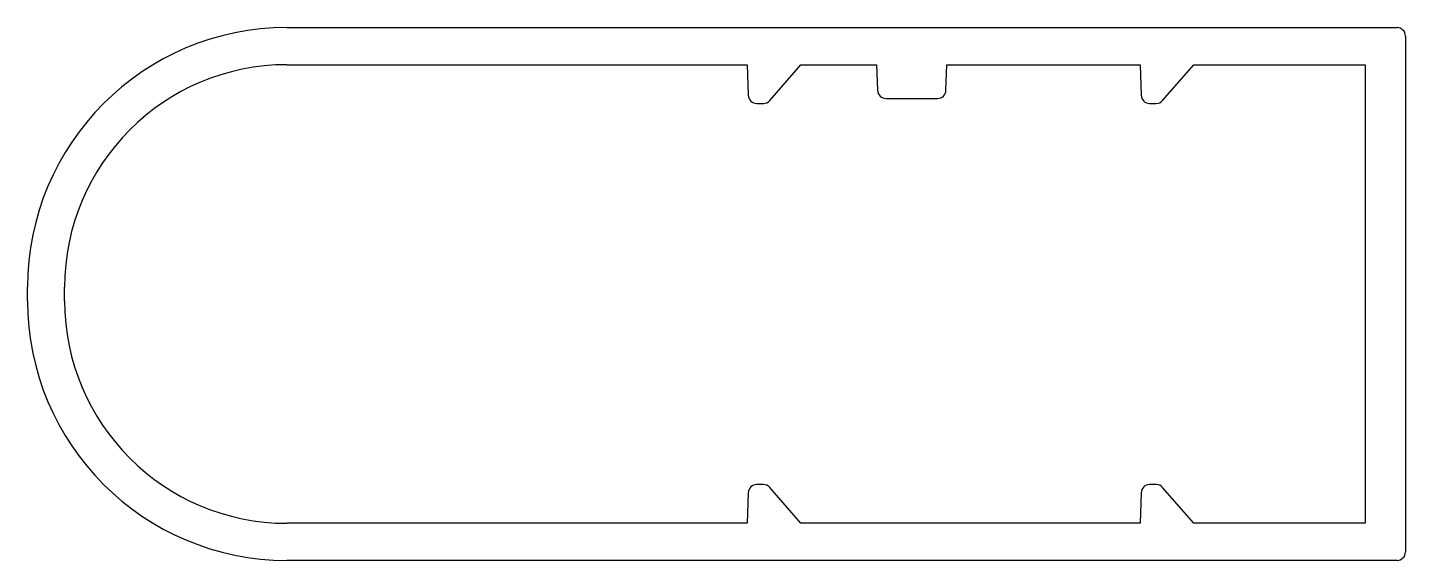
# Model space of a CAD drawing. Extents: x 2720.1 to 2761, y 1524.3 to 1540.1.
import ezdxf

# ---------------------------------------------------------------- set-up
doc = ezdxf.new("R2010")
doc.units = 0
doc.layers.get('0').update_dxf_attribs({"linetype": 'CONTINUOUS'})

msp = doc.modelspace()

# ---------------------------------------------------------------- linework, layer by layer
for p, q in [((2727.829, 1540.083), (2760.779, 1540.083)), ((2761.029, 1539.833), (2761.029, 1524.533)), ((2727.829, 1538.983), (2741.492, 1538.983)), ((2741.492, 1538.983), (2741.523, 1538.074)), ((2742.159, 1537.919), (2743.083, 1538.983)), ((2743.083, 1538.983), (2745.332, 1538.983)), ((2745.332, 1538.983), (2745.359, 1538.224)), ((2747.39, 1538.224), (2747.416, 1538.983)), ((2747.416, 1538.983), (2753.153, 1538.983)), ((2753.153, 1538.983), (2753.185, 1538.074)), ((2753.82, 1537.919), (2754.744, 1538.982)), ((2754.744, 1538.982), (2759.829, 1538.983)), ((2759.829, 1538.983), (2759.829, 1525.383)), ((2745.609, 1537.983), (2747.14, 1537.983)), ((2741.773, 1537.833), (2741.97, 1537.833)), ((2753.435, 1537.833), (2753.631, 1537.833)), ((2720.129, 1531.983), (2720.129, 1532.383)), ((2721.229, 1531.983), (2721.229, 1532.383)), ((2741.97, 1526.533), (2741.772, 1526.533)), ((2743.083, 1525.383), (2742.159, 1526.447)), ((2753.631, 1526.533), (2753.435, 1526.533)), ((2754.744, 1525.383), (2753.82, 1526.447)), ((2741.522, 1526.291), (2741.492, 1525.383)), ((2753.185, 1526.291), (2753.153, 1525.383)), ((2741.492, 1525.383), (2727.829, 1525.383)), ((2753.153, 1525.383), (2743.083, 1525.383)), ((2759.829, 1525.383), (2754.744, 1525.383)), ((2760.779, 1524.283), (2727.829, 1524.283))]:
    msp.add_line(p, q)
for centre, radius, start, end in [((2727.829, 1532.383), 7.7, 90, 180), ((2760.779, 1539.833), 0.25, 0, 90), ((2727.829, 1532.383), 6.6, 90, 180), ((2741.773, 1538.083), 0.25, 182, 270), ((2741.97, 1538.083), 0.25, 270, 319.0171), ((2745.609, 1538.233), 0.25, 182, 270), ((2747.14, 1538.233), 0.25, 270, 358), ((2753.435, 1538.083), 0.25, 182, 270), ((2753.631, 1538.083), 0.25, 270, 319.0171), ((2727.829, 1531.983), 7.7, 180, 270), ((2727.829, 1531.983), 6.6, 180, 270), ((2741.772, 1526.283), 0.25, 90, 178), ((2741.97, 1526.283), 0.25, 40.9829, 90), ((2753.435, 1526.283), 0.25, 90, 178), ((2753.631, 1526.283), 0.25, 40.9829, 90), ((2760.779, 1524.533), 0.25, 270, 360)]:
    msp.add_arc(centre, radius, start, end)

doc.saveas('drawing.dxf')
